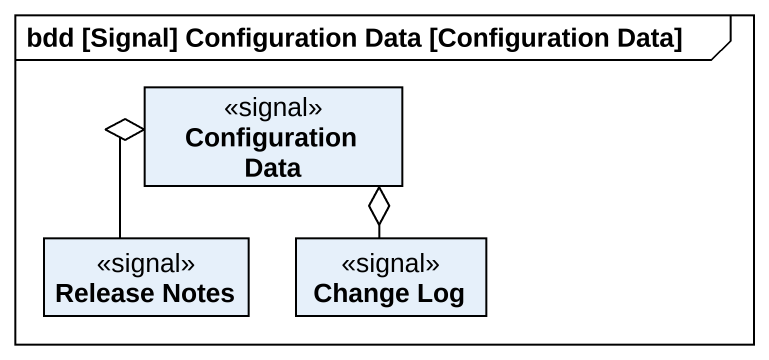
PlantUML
@startuml
mainframe bdd [Signal] Configuration Data [Configuration Data]
hide circle
hide empty members
class "Configuration Data" as Configuration_Data <<signal>>
class "Release Notes" as Release_Notes <<signal>>
class "Change Log" as Change_Log <<signal>>
Configuration_Data o-- Release_Notes
Configuration_Data o-- Change_Log
@enduml
